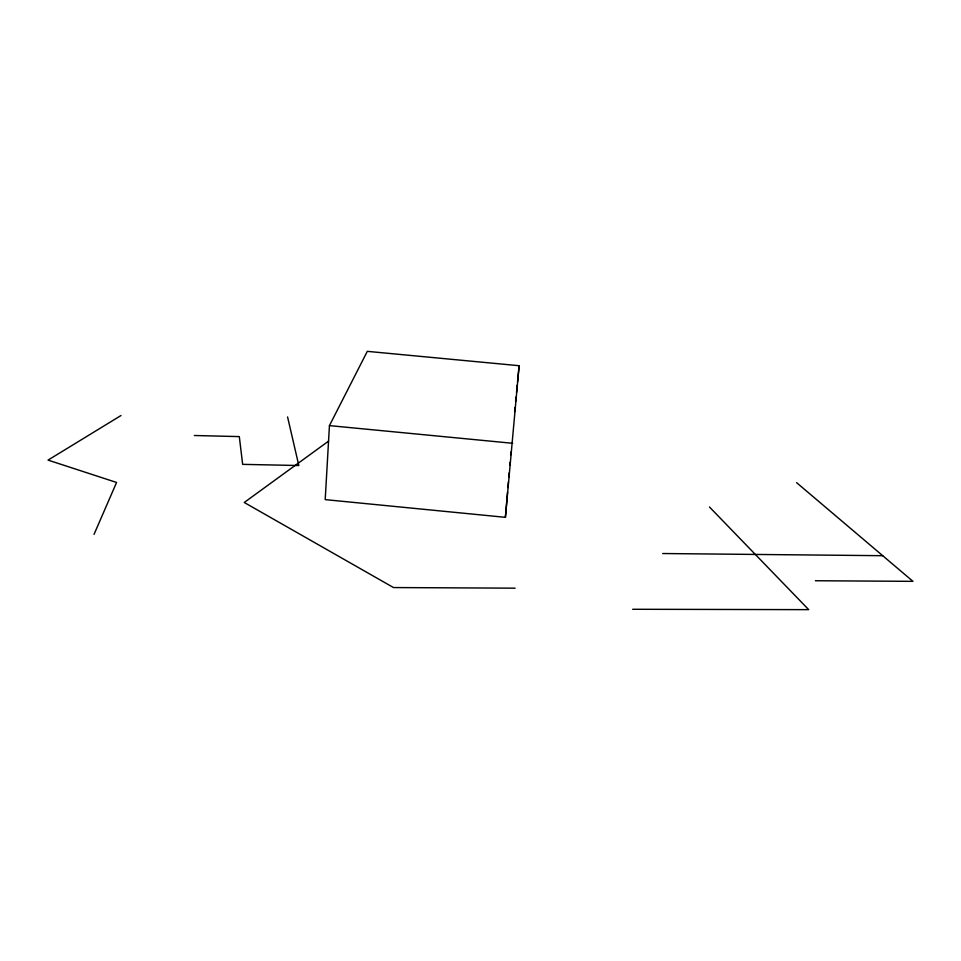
<?xml version="1.0" encoding="UTF-8"?>
<svg xmlns="http://www.w3.org/2000/svg" width="961" height="961" viewBox="0 0 961 961"><rect width="100%" height="100%" fill="white"/><g stroke="black" fill="none" stroke-linecap="round" stroke-linejoin="round"><path stroke-width="1.44" d="M329.443 425.615L325.202 499.624L505.402 517.33L519.12 365.709L367.306 351.354L329.443 425.615L512.693 443.297M505.402 517.33L507.552 492.08M507.937 487.623L508.441 481.689M508.813 477.233L509.198 472.776M509.835 465.352L510.087 462.385M510.711 454.961L510.964 451.994M514.603 411.861L515.036 407.392M515.625 401.434L516.057 396.965M516.501 392.508L517.222 385.061M517.523 382.082L519.12 365.709M94.034 534.376L116.569 482.458L48.05 460.103L121.002 415.524M328.59 441.111L244.25 502.483L393.505 587.555L515.144 588.168M632.686 609.274L808.694 609.646L709.482 507.012M815.336 580.744L912.95 581.345L796.573 482.638M662.706 553.524L882.703 555.698M194.338 435.501L239.313 436.606L242.652 464.355L298.823 465.532L287.567 416.942"/></g></svg>
